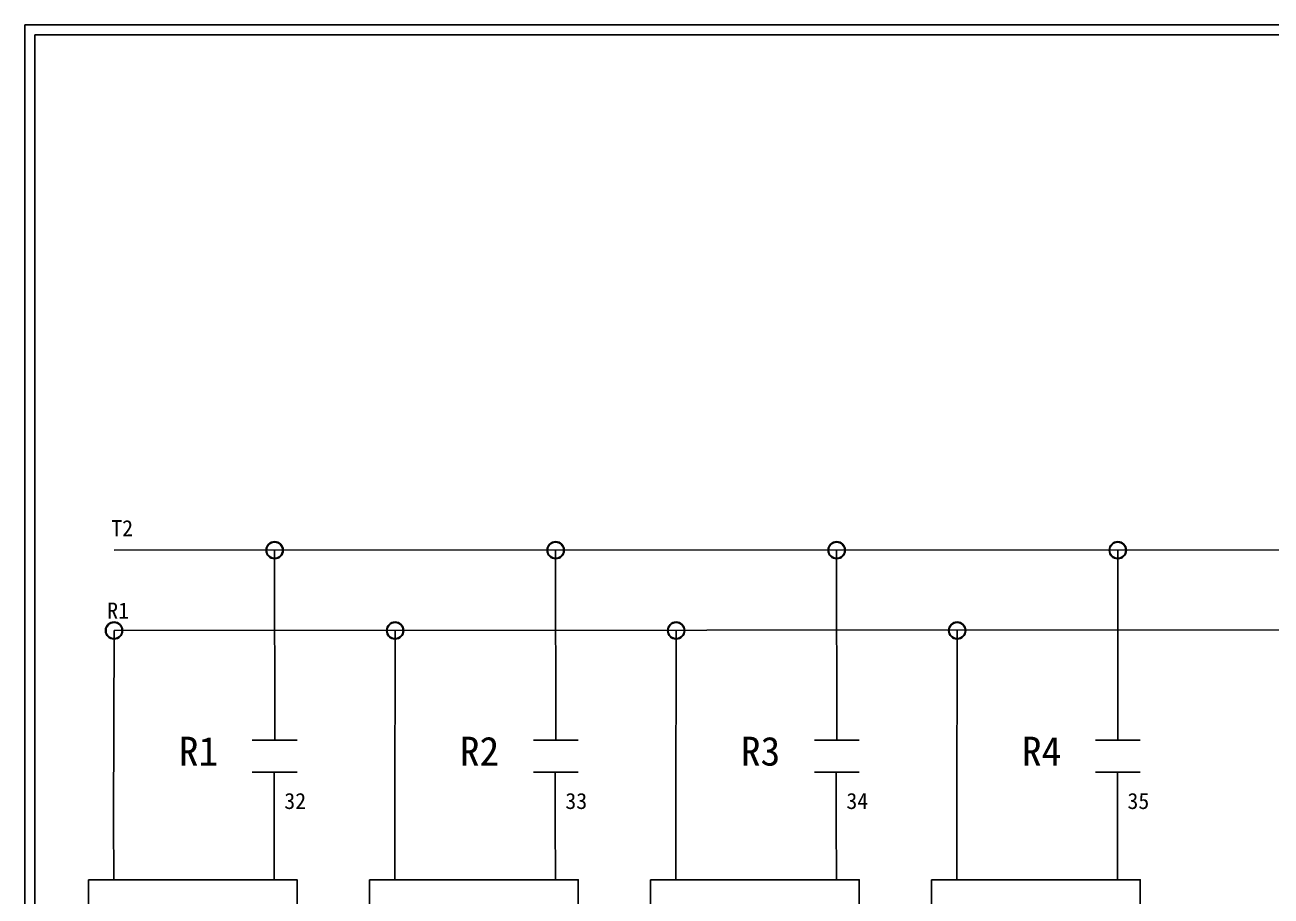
# Model space of a CAD drawing. Extents: x 10 to 297, y 3 to 207.
# Drawn here: x 10 to 165.2, y 98.5 to 207 of the extents above; entities that cross this region are included whole.
import ezdxf

# ---------------------------------------------------------------- set-up
doc = ezdxf.new("R2010")
doc.units = 0
doc.layers.get('0').update_dxf_attribs({"linetype": 'CONTINUOUS'})
doc.layers.add('圖框層', color=7, linetype='CONTINUOUS')
doc.layers.add('標尺寸層', color=3, linetype='CONTINUOUS')
doc.styles.add('STSL', font='KAIU.TTF')

msp = doc.modelspace()

# ---------------------------------------------------------------- linework, layer by layer
for p, q in [((41.09, 141.57), (41.11, 117.92)), ((76.09, 141.57), (76.11, 117.92)), ((111.09, 141.57), (111.11, 117.92)), ((146.09, 141.57), (146.11, 117.92)), ((21.1, 131.57), (21.05, 108.09)), ((56.1, 131.57), (56.05, 108.09)), ((91.1, 131.57), (91.05, 108.09)), ((126.1, 131.57), (126.05, 108.09)), ((41.05, 113.95), (41.05, 108.09)), ((76.05, 113.95), (76.05, 108.09)), ((111.05, 113.95), (111.05, 108.09)), ((146.05, 113.95), (146.05, 108.09)), ((21.05, 108.09), (21.06, 100.55)), ((41.05, 108.09), (41.06, 100.55)), ((56.05, 108.09), (56.06, 100.55)), ((76.05, 108.09), (76.06, 100.55)), ((91.05, 108.09), (91.06, 100.55)), ((111.05, 108.09), (111.06, 100.55)), ((126.05, 108.09), (126.06, 100.55)), ((146.05, 108.09), (146.06, 100.55))]:
    msp.add_line(p, q)
for centre in [(41.1, 141.57), (76.1, 141.57), (111.1, 141.57), (146.1, 141.57), (21.1, 131.57), (56.1, 131.57), (91.1, 131.57), (126.1, 131.57)]:
    msp.add_circle(centre, 1.07)
at = {"layer": '圖框層', "color": 7}
for p, q in [((297, 206.97), (10, 206.97)), ((10, 3), (10, 206.97)), ((295.75, 205.72), (11.25, 205.72)), ((11.25, 4.25), (11.25, 205.72))]:
    msp.add_line(p, q, dxfattribs=at)
at = {"layer": '標尺寸層', "color": 7}
for p, q in [((21.1, 141.56), (200.42, 141.65)), ((21.1, 131.57), (290.42, 131.75)), ((38.32, 117.92), (43.89, 117.92)), ((73.32, 117.92), (78.89, 117.92)), ((108.32, 117.92), (113.89, 117.92)), ((143.32, 117.92), (148.89, 117.92)), ((38.32, 113.95), (43.89, 113.95)), ((73.32, 113.95), (78.89, 113.95)), ((108.32, 113.95), (113.89, 113.95)), ((143.32, 113.95), (148.89, 113.95))]:
    msp.add_line(p, q, dxfattribs=at)
for points in [[(17.91, 100.55), (43.9, 100.55), (43.9, 83.17), (17.91, 83.17)], [(52.91, 100.55), (78.9, 100.55), (78.9, 83.17), (52.91, 83.17)], [(87.91, 100.55), (113.9, 100.55), (113.9, 83.17), (87.91, 83.17)], [(122.91, 100.55), (148.9, 100.55), (148.9, 83.17), (122.91, 83.17)]]:
    msp.add_lwpolyline(points, close=True, dxfattribs=at)
for centre in [(41.09, 141.57), (76.09, 141.57), (111.09, 141.57), (146.09, 141.57), (21.1, 131.57), (56.1, 131.57), (91.1, 131.57), (126.1, 131.57)]:
    msp.add_circle(centre, 1, dxfattribs=at)

# ---------------------------------------------------------------- texts
at = {"layer": '圖框層', "color": 4, "style": 'STSL'}
for s, height, p in [('T2', 2, (20.75, 143.32)), ('R1', 2, (20.25, 133.06)), ('R1', 3.6, (29.17, 114.75)), ('R2', 3.6, (64.17, 114.75)), ('R3', 3.6, (99.17, 114.75)), ('R4', 3.6, (134.17, 114.75)), ('32', 2, (42.3, 109.35)), ('33', 2, (77.3, 109.35)), ('34', 2, (112.3, 109.35)), ('35', 2, (147.3, 109.35))]:
    msp.add_text(s, height=height, dxfattribs=at).set_placement(p)

doc.saveas('drawing.dxf')
